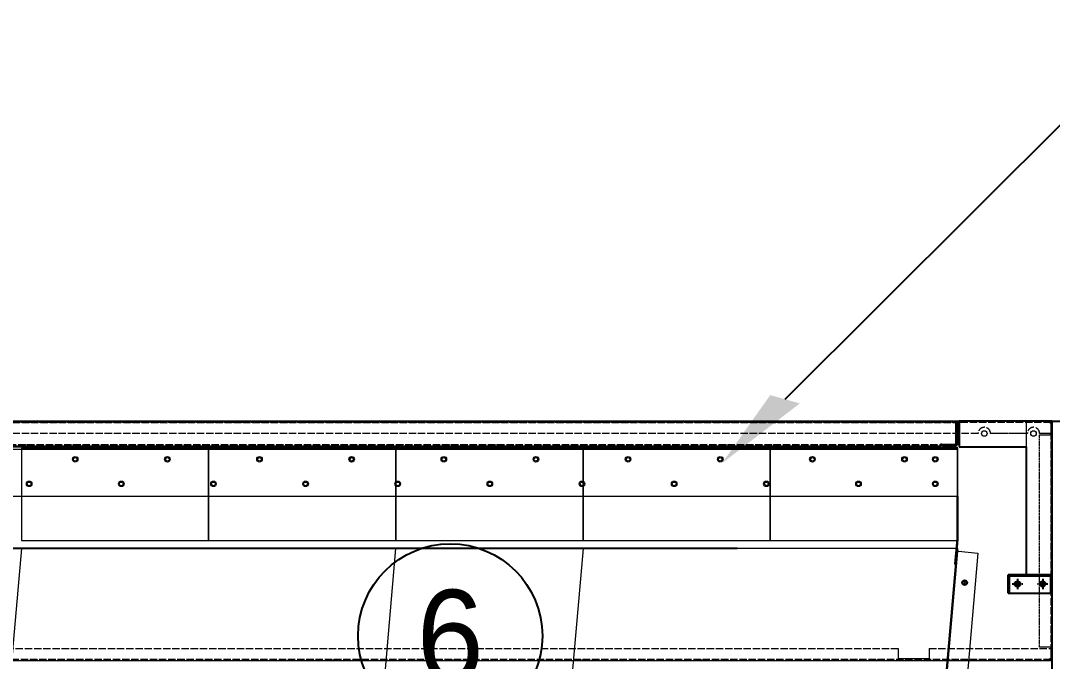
# Model space of a CAD drawing. Header units: millimetres. Extents: x 2458 to 31865, y 2044 to 22839.
# Drawn here: x 16520 to 18199, y 11586 to 12629 of the extents above; entities that cross this region are included whole.
import ezdxf
from ezdxf.enums import TextEntityAlignment as Align

# ---------------------------------------------------------------- set-up
doc = ezdxf.new("R2010")
doc.units = ezdxf.units.MM
for name, pattern in [('CENTER', [2, 1.25, -0.25, 0.25, -0.25]), ('DASHDOT', [18.5, 12, -3, 0.5, -3]), ('DASHED', [15, 12, -3])]:
    doc.linetypes.add(name, pattern=pattern)
for name, color, linetype in [('center', 1, 'CENTER'), ('냉각탑_dim', 1, 'Continuous'), ('냉각탑_text', 3, 'Continuous')]:
    doc.layers.add(name, color=color, linetype=linetype)
doc.styles.add('돋움', font='Dotum.ttf')

# ---------------------------------------------------------------- blocks, each defined once
blk = doc.blocks.new('A$C30944BC8')
at = {"color": 7, "lineweight": 13, "ltscale": 0.159375}
for p, q in [((0, 110.2), (0, 186.7)), ((1677, 110.2), (1677, 186.7))]:
    blk.add_line(p, q, dxfattribs=at)
at = {"color": 7, "lineweight": 13, "ltscale": 0.007292}
for p, q in [((0, 186.7), (3.5, 186.7)), ((3.5, 190.2), (3.5, 186.7)), ((1673.5, 190.2), (1673.5, 186.7)), ((1673.5, 186.7), (1677, 186.7))]:
    blk.add_line(p, q, dxfattribs=at)
at = {"color": 7, "lineweight": 13}
for p, q in [((1673.5, 190.2), (3.5, 190.2)), ((3.5, 186.7), (1673.5, 186.7)), ((0, 110.2), (1677, 110.2))]:
    blk.add_line(p, q, dxfattribs=at)
at = {"color": 7, "lineweight": 13, "ltscale": 0.145697}
for p, q in [((1675, 110.2), (1675, 40.3)), ((1677, 110.2), (1677, 40.3))]:
    blk.add_line(p, q, dxfattribs=at)
at = {"color": 7, "lineweight": 13, "ltscale": 0.083658}
for p, q in [((1675, 40.2), (1671.5, 0.2)), ((1677, 40), (1673.5, 0))]:
    blk.add_line(p, q, dxfattribs=at)
at = {"color": 7, "lineweight": 13, "ltscale": 0.004167}
blk.add_line((1671.5, 0.2), (1673.5, 0), dxfattribs=at)
at = {"color": 7, "lineweight": 13}
for centre in [(30, 170.2), (90, 170.2), (240, 170.2), (390, 170.2), (540, 170.2), (690, 170.2), (840, 170.2), (990, 170.2), (1140, 170.2), (1290, 170.2), (1440, 170.2), (1590, 170.2), (1640, 170.2), (30, 130.2), (165, 130.2), (315, 130.2), (465, 130.2), (615, 130.2), (765, 130.2), (915, 130.2), (1065, 130.2), (1215, 130.2), (1365, 130.2), (1515, 130.2), (1640, 130.2)]:
    blk.add_circle(centre, 3, dxfattribs=at)
for centre, radius, start, end in [((3.5, 186.7), 3.5, 90, 180), ((3.5, 186.7), 1.5, 90, 180), ((1673.5, 186.7), 3.5, 0, 90), ((1673.5, 186.7), 1.5, 0, 90), ((1673.5, 40.3), 1.5, 355, 360), ((1673.5, 40.3), 3.5, 355, 360)]:
    blk.add_arc(centre, radius, start, end, dxfattribs=at)
blk = doc.blocks.new('A$C7B6532BF')
at = {"color": 5, "lineweight": 5}
for p, q in [((239.1, 2732.8), (0, 0)), ((848.7, 2732.8), (239.1, 2732.8)), ((609.6, 0), (848.7, 2732.8))]:
    blk.add_line(p, q, dxfattribs=at)
blk = doc.blocks.new('A$C493D0A01')
at = {"color": 5, "lineweight": 5}
blk.add_line((848.7, 2732.8), (1153.5, 2732.8), dxfattribs=at)
at = {"lineweight": 5}
for p in [(0, 0), (914.4, 0)]:
    blk.add_blockref('A$C7B6532BF', p, dxfattribs=at)
blk = doc.blocks.new('A$C7AFD6E2C')
at = {"color": 7, "lineweight": 13, "ltscale": 0.004167}
for p, q in [((2, 36.5), (0, 36.5)), ((1780, 36.5), (1782, 36.5)), ((25, 2), (25, 0)), ((1757, 2), (1757, 0))]:
    blk.add_line(p, q, dxfattribs=at)
at = {"color": 7, "lineweight": 13, "ltscale": 0.06875}
for p, q in [((0, 3.5), (0, 36.5)), ((2, 36.5), (2, 3.5)), ((1780, 36.5), (1780, 3.5)), ((1782, 3.5), (1782, 36.5))]:
    blk.add_line(p, q, dxfattribs=at)
at = {"color": 7, "lineweight": 13}
for p, q in [((1778.5, 40), (3.5, 40)), ((1755, 0), (27, 0))]:
    blk.add_line(p, q, dxfattribs=at)
at = {"color": 7, "lineweight": 13, "ltscale": 0.007292}
for p, q in [((3.5, 36.5), (3.5, 40)), ((1778.5, 36.5), (1778.5, 40)), ((27, 3.5), (27, 0))]:
    blk.add_line(p, q, dxfattribs=at)
at = {"color": 7, "linetype": 'DASHED', "lineweight": 13}
for p, q in [((1778.5, 38), (3.5, 38)), ((1755, 2), (27, 2))]:
    blk.add_line(p, q, dxfattribs=at)
at = {"color": 7, "lineweight": 13, "ltscale": 0.070833}
for p, q in [((3.5, 2.5), (3.5, 36.5)), ((1778.5, 2.5), (1778.5, 36.5))]:
    blk.add_line(p, q, dxfattribs=at)
at = {"color": 7, "linetype": 'DASHED', "lineweight": 13, "ltscale": 0.004167}
for p, q in [((1780, 23), (1782, 23)), ((1780, 23), (1782, 23)), ((1780, 23), (1782, 23)), ((1780, 23), (1782, 23)), ((1780, 23), (1782, 23)), ((1780, 23), (1782, 23)), ((1780, 23), (1782, 23)), ((1780, 23), (1782, 23)), ((1780, 17), (1782, 17)), ((1780, 17), (1782, 17)), ((1780, 17), (1782, 17)), ((1780, 17), (1782, 17)), ((1780, 17), (1782, 17)), ((1780, 17), (1782, 17)), ((1780, 17), (1782, 17)), ((1780, 17), (1782, 17)), ((12, 2), (12, 0)), ((12, 2), (12, 0)), ((12, 2), (12, 0)), ((12, 2), (12, 0)), ((12, 2), (12, 0)), ((12, 2), (12, 0)), ((12, 2), (12, 0)), ((12, 2), (12, 0)), ((12, 2), (12, 0)), ((12, 2), (12, 0)), ((12, 2), (12, 0)), ((12, 2), (12, 0)), ((12, 2), (12, 0)), ((12, 2), (12, 0)), ((12, 2), (12, 0)), ((12, 2), (12, 0)), ((18, 2), (18, 0)), ((18, 2), (18, 0)), ((18, 2), (18, 0)), ((18, 2), (18, 0)), ((18, 2), (18, 0)), ((18, 2), (18, 0)), ((18, 2), (18, 0)), ((18, 2), (18, 0)), ((18, 2), (18, 0)), ((18, 2), (18, 0)), ((18, 2), (18, 0)), ((18, 2), (18, 0)), ((18, 2), (18, 0)), ((18, 2), (18, 0)), ((18, 2), (18, 0)), ((18, 2), (18, 0)), ((67, 2), (67, 0)), ((67, 2), (67, 0)), ((73, 2), (73, 0)), ((73, 2), (73, 0)), ((143, 2), (143, 0)), ((143, 2), (143, 0)), ((149, 2), (149, 0)), ((149, 2), (149, 0)), ((219, 2), (219, 0)), ((219, 2), (219, 0)), ((225, 2), (225, 0)), ((225, 2), (225, 0)), ((295, 2), (295, 0)), ((295, 2), (295, 0)), ((301, 2), (301, 0)), ((301, 2), (301, 0)), ((371, 2), (371, 0)), ((371, 2), (371, 0)), ((377, 2), (377, 0)), ((377, 2), (377, 0)), ((447, 2), (447, 0)), ((447, 2), (447, 0)), ((453, 2), (453, 0)), ((453, 2), (453, 0)), ((523, 2), (523, 0)), ((523, 2), (523, 0)), ((529, 2), (529, 0)), ((529, 2), (529, 0)), ((599, 2), (599, 0)), ((599, 2), (599, 0)), ((605, 2), (605, 0)), ((605, 2), (605, 0)), ((675, 2), (675, 0)), ((675, 2), (675, 0)), ((681, 2), (681, 0)), ((681, 2), (681, 0)), ((751, 2), (751, 0)), ((751, 2), (751, 0)), ((757, 2), (757, 0)), ((757, 2), (757, 0)), ((827, 2), (827, 0)), ((827, 2), (827, 0)), ((833, 2), (833, 0)), ((833, 2), (833, 0)), ((903, 2), (903, 0)), ((903, 2), (903, 0)), ((909, 2), (909, 0)), ((909, 2), (909, 0)), ((979, 2), (979, 0)), ((979, 2), (979, 0)), ((985, 2), (985, 0)), ((985, 2), (985, 0)), ((1055, 2), (1055, 0)), ((1055, 2), (1055, 0)), ((1061, 2), (1061, 0)), ((1061, 2), (1061, 0)), ((1131, 2), (1131, 0)), ((1131, 2), (1131, 0)), ((1137, 2), (1137, 0)), ((1137, 2), (1137, 0)), ((1207, 2), (1207, 0)), ((1207, 2), (1207, 0)), ((1213, 2), (1213, 0)), ((1213, 2), (1213, 0)), ((1283, 2), (1283, 0)), ((1283, 2), (1283, 0)), ((1289, 2), (1289, 0)), ((1289, 2), (1289, 0)), ((1359, 2), (1359, 0)), ((1359, 2), (1359, 0)), ((1365, 2), (1365, 0)), ((1365, 2), (1365, 0)), ((1435, 2), (1435, 0)), ((1435, 2), (1435, 0)), ((1441, 2), (1441, 0)), ((1441, 2), (1441, 0)), ((1511, 2), (1511, 0)), ((1511, 2), (1511, 0)), ((1517, 2), (1517, 0)), ((1517, 2), (1517, 0)), ((1587, 2), (1587, 0)), ((1587, 2), (1587, 0)), ((1593, 2), (1593, 0)), ((1593, 2), (1593, 0)), ((1642, 2), (1642, 0)), ((1642, 2), (1642, 0)), ((1648, 2), (1648, 0)), ((1648, 2), (1648, 0)), ((1711.5, 2), (1711.5, 0)), ((1711.5, 2), (1711.5, 0)), ((1717.5, 2), (1717.5, 0)), ((1717.5, 2), (1717.5, 0)), ((1764, 2), (1764, 0)), ((1764, 2), (1764, 0)), ((1764, 2), (1764, 0)), ((1764, 2), (1764, 0)), ((1764, 2), (1764, 0)), ((1764, 2), (1764, 0)), ((1764, 2), (1764, 0)), ((1764, 2), (1764, 0)), ((1764, 2), (1764, 0)), ((1764, 2), (1764, 0)), ((1764, 2), (1764, 0)), ((1764, 2), (1764, 0)), ((1764, 2), (1764, 0)), ((1764, 2), (1764, 0)), ((1764, 2), (1764, 0)), ((1764, 2), (1764, 0)), ((1770, 2), (1770, 0)), ((1770, 2), (1770, 0)), ((1770, 2), (1770, 0)), ((1770, 2), (1770, 0)), ((1770, 2), (1770, 0)), ((1770, 2), (1770, 0)), ((1770, 2), (1770, 0)), ((1770, 2), (1770, 0)), ((1770, 2), (1770, 0)), ((1770, 2), (1770, 0)), ((1770, 2), (1770, 0)), ((1770, 2), (1770, 0)), ((1770, 2), (1770, 0)), ((1770, 2), (1770, 0)), ((1770, 2), (1770, 0)), ((1770, 2), (1770, 0))]:
    blk.add_line(p, q, dxfattribs=at)
at = {"color": 7, "lineweight": 13, "ltscale": 0.048958}
for p, q in [((27, 2.5), (3.5, 2.5)), ((1755, 2.5), (1778.5, 2.5))]:
    blk.add_line(p, q, dxfattribs=at)
at = {"color": 7, "lineweight": 13, "ltscale": 0.044792}
for p, q in [((25, 2), (3.5, 2)), ((1778.5, 2), (1757, 2)), ((25, 0), (3.5, 0)), ((1778.5, 0), (1757, 0))]:
    blk.add_line(p, q, dxfattribs=at)
at = {"color": 7, "lineweight": 13, "ltscale": 0.002083}
for p, q in [((27, 2.5), (27, 3.5)), ((1755, 2.5), (1755, 3.5))]:
    blk.add_line(p, q, dxfattribs=at)
at = {"color": 7, "linetype": 'DASHED', "lineweight": 13, "ltscale": 0.002083}
blk.add_line((1755, 3.5), (1755, 2.5), dxfattribs=at)
at = {"color": 7, "lineweight": 13, "ltscale": 0.005208}
blk.add_line((1755, 2.5), (1755, 0), dxfattribs=at)
at = {"color": 7, "lineweight": 13}
for centre, radius, start, end in [((3.5, 36.5), 3.5, 90, 180), ((3.5, 36.5), 1.5, 90, 180), ((1778.5, 36.5), 3.5, 0, 90), ((1778.5, 36.5), 1.5, 360, 90), ((3.5, 3.5), 3.5, 180, 270), ((3.5, 3.5), 1.5, 180, 270), ((1778.5, 3.5), 3.5, 270, 360), ((1778.5, 3.5), 1.5, 270, 0)]:
    blk.add_arc(centre, radius, start, end, dxfattribs=at)
blk = doc.blocks.new('A$C7AF137E1')
at = {"color": 7, "lineweight": 13}
for p, q in [((2700, 35), (0, 35)), ((2700, 33.4), (0, 33.4)), ((2700, 0), (0, 0))]:
    blk.add_line(p, q, dxfattribs=at)
at = {"color": 7, "lineweight": 13, "ltscale": 0.004}
blk.add_line((2700, 35), (2700, 33.4), dxfattribs=at)
at = {"color": 7, "linetype": 'DASHDOT', "lineweight": 13, "ltscale": 0.0195}
for p, q in [((2653.9, 17.5), (2646.1, 17.5)), ((2650, 21.4), (2650, 13.6))]:
    blk.add_line(p, q, dxfattribs=at)
at = {"color": 7, "lineweight": 13, "ltscale": 0.00375}
blk.add_line((2700, 31.9), (2700, 33.4), dxfattribs=at)
at = {"color": 7, "lineweight": 13, "ltscale": 0.07975}
blk.add_line((2700, 31.9), (2700, 0), dxfattribs=at)
at = {"color": 7, "lineweight": 13}
blk.add_circle((2650, 17.5), 3, dxfattribs=at)
blk = doc.blocks.new('A$C60135176')
at = {"color": 1}
for p, q in [((151, 250), (0, 250)), ((0, 250), (0, 208)), ((151, 0), (151, 250)), ((0, 208), (109, 208)), ((109, 208), (109, 0)), ((109, 0), (151, 0))]:
    blk.add_line(p, q, dxfattribs=at)
blk = doc.blocks.new('A$C506531F9')
for p, q in [((71, 30), (0, 30)), ((0, 0), (0, 30)), ((71, 0), (71, 30)), ((0, 0), (71, 0))]:
    blk.add_line(p, q)
at = {"color": 7}
for p, q in [((2, 28), (69, 28)), ((2, 0), (2, 28)), ((69, 0), (69, 28)), ((0, 0), (71, 0))]:
    blk.add_line(p, q, dxfattribs=at)
for centre, radius in [((15, 15), 4.5), ((15, 15), 4.5), ((15, 15), 3), ((56, 15), 4.5), ((56, 15), 4.5), ((56, 15), 3)]:
    blk.add_circle(centre, radius)
at = {"layer": 'center'}
for p, q in [((15, 23.5), (15, 6.5)), ((56, 23.5), (56, 6.5)), ((6.5, 15), (23.5, 15)), ((47.5, 15), (64.5, 15))]:
    blk.add_line(p, q, dxfattribs=at)

msp = doc.modelspace()

# ---------------------------------------------------------------- linework, layer by layer
at = {"color": 7, "lineweight": 13}
for p, q in [((18196.6, 11977.3), (15700, 11977.3)), ((18156.3, 11974.4), (18156.3, 11727.3)), ((18198.3, 11974.4), (18198.3, 11590.2)), ((18196.6, 11727.3), (18156.3, 11727.3)), ((18196.6, 11587.3), (15700, 11587.3))]:
    msp.add_line(p, q, dxfattribs=at)
at = {"color": 7, "linetype": 'DASHED', "lineweight": 13}
for p, q in [((18196.6, 11975.3), (15700, 11975.3)), ((18196.3, 11974.4), (18196.3, 11590.2)), ((18078.3, 11957.3), (16250.3, 11957.3)), ((16451.3, 11607.3), (17948.3, 11607.3)), ((17998.3, 11607.3), (18196.6, 11607.3)), ((18196.6, 11589.3), (15700, 11589.3))]:
    msp.add_line(p, q, dxfattribs=at)
at = {"color": 7, "linetype": 'DASHED', "lineweight": 13, "ltscale": 0.00625}
for p, q in [((18139.3, 11975.3), (18139.3, 11977.3)), ((18157.3, 11975.3), (18157.3, 11977.3)), ((18198.3, 11974.4), (18196.3, 11974.4)), ((18198.3, 11955.3), (18196.3, 11955.3)), ((18198.3, 11931.8), (18196.3, 11931.8)), ((18198.3, 11922.8), (18196.3, 11922.8)), ((18198.3, 11831.8), (18196.3, 11831.8)), ((18198.3, 11822.8), (18196.3, 11822.8)), ((18198.3, 11731.8), (18196.3, 11731.8)), ((18198.3, 11722.8), (18196.3, 11722.8)), ((18198.3, 11631.8), (18196.3, 11631.8)), ((18198.3, 11622.8), (18196.3, 11622.8)), ((18198.3, 11609.3), (18196.3, 11609.3)), ((16540.3, 11589.3), (16540.3, 11587.3)), ((16546.3, 11589.3), (16546.3, 11587.3)), ((16740.3, 11589.3), (16740.3, 11587.3)), ((16746.3, 11589.3), (16746.3, 11587.3)), ((16822.3, 11589.3), (16822.3, 11587.3)), ((16828.3, 11589.3), (16828.3, 11587.3)), ((17022.3, 11589.3), (17022.3, 11587.3)), ((17028.3, 11589.3), (17028.3, 11587.3)), ((17222.3, 11589.3), (17222.3, 11587.3)), ((17228.3, 11589.3), (17228.3, 11587.3)), ((17427.3, 11589.3), (17427.3, 11587.3)), ((17433.3, 11589.3), (17433.3, 11587.3)), ((17627.3, 11589.3), (17627.3, 11587.3)), ((17633.3, 11589.3), (17633.3, 11587.3)), ((17827.3, 11589.3), (17827.3, 11587.3)), ((17833.3, 11589.3), (17833.3, 11587.3)), ((17907.3, 11589.3), (17907.3, 11587.3)), ((17913.3, 11589.3), (17913.3, 11587.3)), ((18032.3, 11589.3), (18032.3, 11587.3)), ((18038.3, 11589.3), (18038.3, 11587.3)), ((18157.3, 11589.3), (18157.3, 11587.3)), ((18163.3, 11589.3), (18163.3, 11587.3)), ((18198.3, 11590.2), (18196.3, 11590.2))]:
    msp.add_line(p, q, dxfattribs=at)
at = {"color": 7, "linetype": 'DASHED', "lineweight": 13, "ltscale": 0.002219}
for p, q in [((18196.6, 11975.3), (18195.8, 11975.3)), ((18196.6, 11589.3), (18195.8, 11589.3))]:
    msp.add_line(p, q, dxfattribs=at)
at = {"color": 7, "linetype": 'DASHED', "lineweight": 13, "ltscale": 0.002812}
for p, q in [((18196.3, 11974.4), (18196.3, 11975.3)), ((18196.3, 11590.2), (18196.3, 11589.3))]:
    msp.add_line(p, q, dxfattribs=at)
at = {"color": 7, "lineweight": 13, "ltscale": 0.004222}
for p, q in [((18196.6, 11975.9), (18196.6, 11977.3)), ((18196.6, 11588.6), (18196.6, 11587.3))]:
    msp.add_line(p, q, dxfattribs=at)
at = {"color": 7, "lineweight": 13, "ltscale": 0.003766}
for p, q in [((18196.6, 11975.9), (18196.6, 11974.7)), ((18196.6, 11588.6), (18196.6, 11589.8))]:
    msp.add_line(p, q, dxfattribs=at)
at = {"color": 7, "lineweight": 13, "ltscale": 0.002201}
for p, q in [((18197.3, 11975.3), (18196.6, 11975.3)), ((18197.3, 11589.3), (18196.6, 11589.3))]:
    msp.add_line(p, q, dxfattribs=at)
at = {"color": 7, "lineweight": 13, "ltscale": 0.003112}
for p, q in [((18197.3, 11975.3), (18198.3, 11975.3)), ((18197.3, 11589.3), (18198.3, 11589.3))]:
    msp.add_line(p, q, dxfattribs=at)
for p, q in [((18198.3, 11977.3), (18198.3, 8777.3)), ((18198.3, 11977.3), (18198.3, 8777.3)), ((16059.3, 11770.3), (17685.9, 11770.3))]:
    msp.add_line(p, q)
at = {"ltscale": 500}
for p, q in [((18198.3, 11975.3), (18198.3, 11977.3)), ((18198.3, 11977.3), (18898.3, 11977.3))]:
    msp.add_line(p, q, dxfattribs=at)
at = {"color": 7, "lineweight": 13, "ltscale": 0.002813}
for p, q in [((18198.3, 11974.4), (18198.3, 11975.3)), ((18198.3, 11590.2), (18198.3, 11589.3))]:
    msp.add_line(p, q, dxfattribs=at)
at = {"color": 7, "linetype": 'DASHED', "lineweight": 13, "ltscale": 0.003094}
for p, q in [((18196.6, 11973.9), (18196.6, 11974.9)), ((18196.6, 11590.7), (18196.6, 11589.7))]:
    msp.add_line(p, q, dxfattribs=at)
at = {"color": 7, "linetype": 'DASHED', "lineweight": 13, "ltscale": 0.051875}
for p, q in [((18196.6, 11973.9), (18196.6, 11957.3)), ((18178.3, 11955.3), (18194.9, 11955.3)), ((17948.3, 11607.3), (17948.3, 11590.7)), ((17998.3, 11607.3), (17998.3, 11590.7)), ((18194.9, 11609.3), (18178.3, 11609.3)), ((18196.6, 11607.3), (18196.6, 11590.7))]:
    msp.add_line(p, q, dxfattribs=at)
at = {"color": 7, "linetype": 'DASHED', "lineweight": 13, "ltscale": 0.1875}
msp.add_line((18158.3, 11957.3), (18098.3, 11957.3), dxfattribs=at)
at = {"color": 7, "linetype": 'DASHED', "lineweight": 13, "ltscale": 0.057188}
msp.add_line((18196.6, 11957.3), (18178.3, 11957.3), dxfattribs=at)
at = {"color": 7, "linetype": 'DASHED', "lineweight": 13, "ltscale": 0.298983}
msp.add_line((18178.3, 11609.3), (18178.3, 11955.3), dxfattribs=at)
at = {"color": 7, "linetype": 'DASHED', "lineweight": 13, "ltscale": 0.004375}
for p, q in [((18196.3, 11955.3), (18194.9, 11955.3)), ((18196.3, 11609.3), (18194.9, 11609.3))]:
    msp.add_line(p, q, dxfattribs=at)
at = {"color": 7, "linetype": 'DASHED', "lineweight": 13, "ltscale": 0.15625}
msp.add_line((17948.3, 11590.7), (17998.3, 11590.7), dxfattribs=at)
at = {"color": 5, "lineweight": 5, "elevation": 0}
for points in [[(16520.7, 11783.3), (16825.5, 11783.3), (16825.5, 11933.3), (16520.7, 11933.3)], [(16825.5, 11783.3), (17130.3, 11783.3), (17130.3, 11933.3), (16825.5, 11933.3)], [(17130.3, 11783.3), (17435.1, 11783.3), (17435.1, 11933.3), (17130.3, 11933.3)], [(17435.1, 11783.3), (17739.9, 11783.3), (17739.9, 11933.3), (17435.1, 11933.3)], [(17739.9, 11783.3), (18044.7, 11783.3), (18044.7, 11933.3), (17739.9, 11933.3)]]:
    msp.add_lwpolyline(points, close=True, dxfattribs=at)
at = {"color": 7, "lineweight": 13}
for centre in [(18088.3, 11957.3), (18168.3, 11957.3), (16608.4, 11915.3), (16758.4, 11915.3), (16908.4, 11915.3), (17058.4, 11915.3), (17208.4, 11915.3), (17358.4, 11915.3), (17508.4, 11915.3), (17658.4, 11915.3), (17808.4, 11915.3), (17958.4, 11915.3), (18008.4, 11915.3), (16533.4, 11875.3), (16683.4, 11875.3), (16833.4, 11875.3), (16983.4, 11875.3), (17133.4, 11875.3), (17283.4, 11875.3), (17433.4, 11875.3), (17583.4, 11875.3), (17733.4, 11875.3), (17883.4, 11875.3), (18008.4, 11875.3), (18056.2, 11714.4)]:
    msp.add_circle(centre, 4.5, dxfattribs=at)
at = {"color": 7, "linetype": 'DASHED', "lineweight": 13}
for centre in [(18088.3, 11957.3), (18168.3, 11957.3)]:
    msp.add_arc(centre, 10, 0, 180, dxfattribs=at)
at = {"color": 7, "lineweight": 13}
for points in [[(18196.6, 11975.9), (18196.2, 11975.6), (18195.9, 11975.2), (18195.5, 11974.7), (18195.2, 11974.3), (18194.9, 11973.9)], [(18197.3, 11975.3), (18196.9, 11975), (18196.4, 11974.7), (18195.9, 11974.4), (18195.4, 11974.1), (18194.9, 11973.9)], [(18197.3, 11589.3), (18196.9, 11589.6), (18196.4, 11589.8), (18195.9, 11590.1), (18195.4, 11590.4), (18194.9, 11590.7)], [(18196.6, 11588.6), (18196.2, 11589), (18195.9, 11589.4), (18195.5, 11589.8), (18195.2, 11590.2), (18194.9, 11590.7)]]:
    msp.add_open_spline(points, degree=5, dxfattribs=at)
at = {"color": 7, "linetype": 'DASHED', "lineweight": 13}
for points in [[(18195.8, 11975.3), (18195.7, 11975), (18195.5, 11974.7), (18195.3, 11974.4), (18195.1, 11974.2), (18194.9, 11973.9)], [(18196.6, 11974.7), (18196.2, 11974.6), (18195.9, 11974.4), (18195.5, 11974.2), (18195.2, 11974.1), (18194.9, 11973.9)], [(18195.8, 11589.3), (18195.7, 11589.6), (18195.5, 11589.8), (18195.3, 11590.1), (18195.1, 11590.4), (18194.9, 11590.7)], [(18196.6, 11589.8), (18196.2, 11590), (18195.9, 11590.1), (18195.5, 11590.3), (18195.2, 11590.5), (18194.9, 11590.7)]]:
    msp.add_open_spline(points, degree=5, dxfattribs=at)
at = {"layer": '냉각탑_dim', "linetype": 'ByBlock', "lineweight": -2, "elevation": 0}
msp.add_lwpolyline([(17763.9, 12013), (18382.6, 12629.4)], dxfattribs=at)
at = {"layer": '냉각탑_dim', "linetype": 'ByBlock', "lineweight": -2}
msp.add_circle((17218.9, 11627.7), 150, dxfattribs=at)
at = {"layer": '냉각탑_dim'}
msp.add_solid([(17787.9, 12006.2), (17661.3, 11908.8), (17739.8, 12019.8)], dxfattribs=at)

# ---------------------------------------------------------------- block references
at = {"lineweight": 5, "xscale": -1}
msp.add_blockref('A$C7AFD6E2C', (18045.3, 11937.3), dxfattribs=at)
for name, p in [('A$C60135176', (18047.3, 11727.3)), ('A$C506531F9', (18127.3, 11697.3))]:
    msp.add_blockref(name, p)
at = {"lineweight": 5}
for name, p in [('A$C30944BC8', (16368.4, 11745)), ('A$C493D0A01', (16281.8, 9037.3))]:
    msp.add_blockref(name, p, dxfattribs=at)
at = {"lineweight": 5, "rotation": 85.00158515409453}
msp.add_blockref('A$C7AF137E1', (17842.7, 9072.9), dxfattribs=at)

# ---------------------------------------------------------------- texts
at = {"layer": '냉각탑_text', "style": '돋움'}
msp.add_text('6', height=150, dxfattribs=at).set_placement((17218.9, 11627.7), align=Align.MIDDLE_CENTER)

doc.saveas('drawing.dxf')
